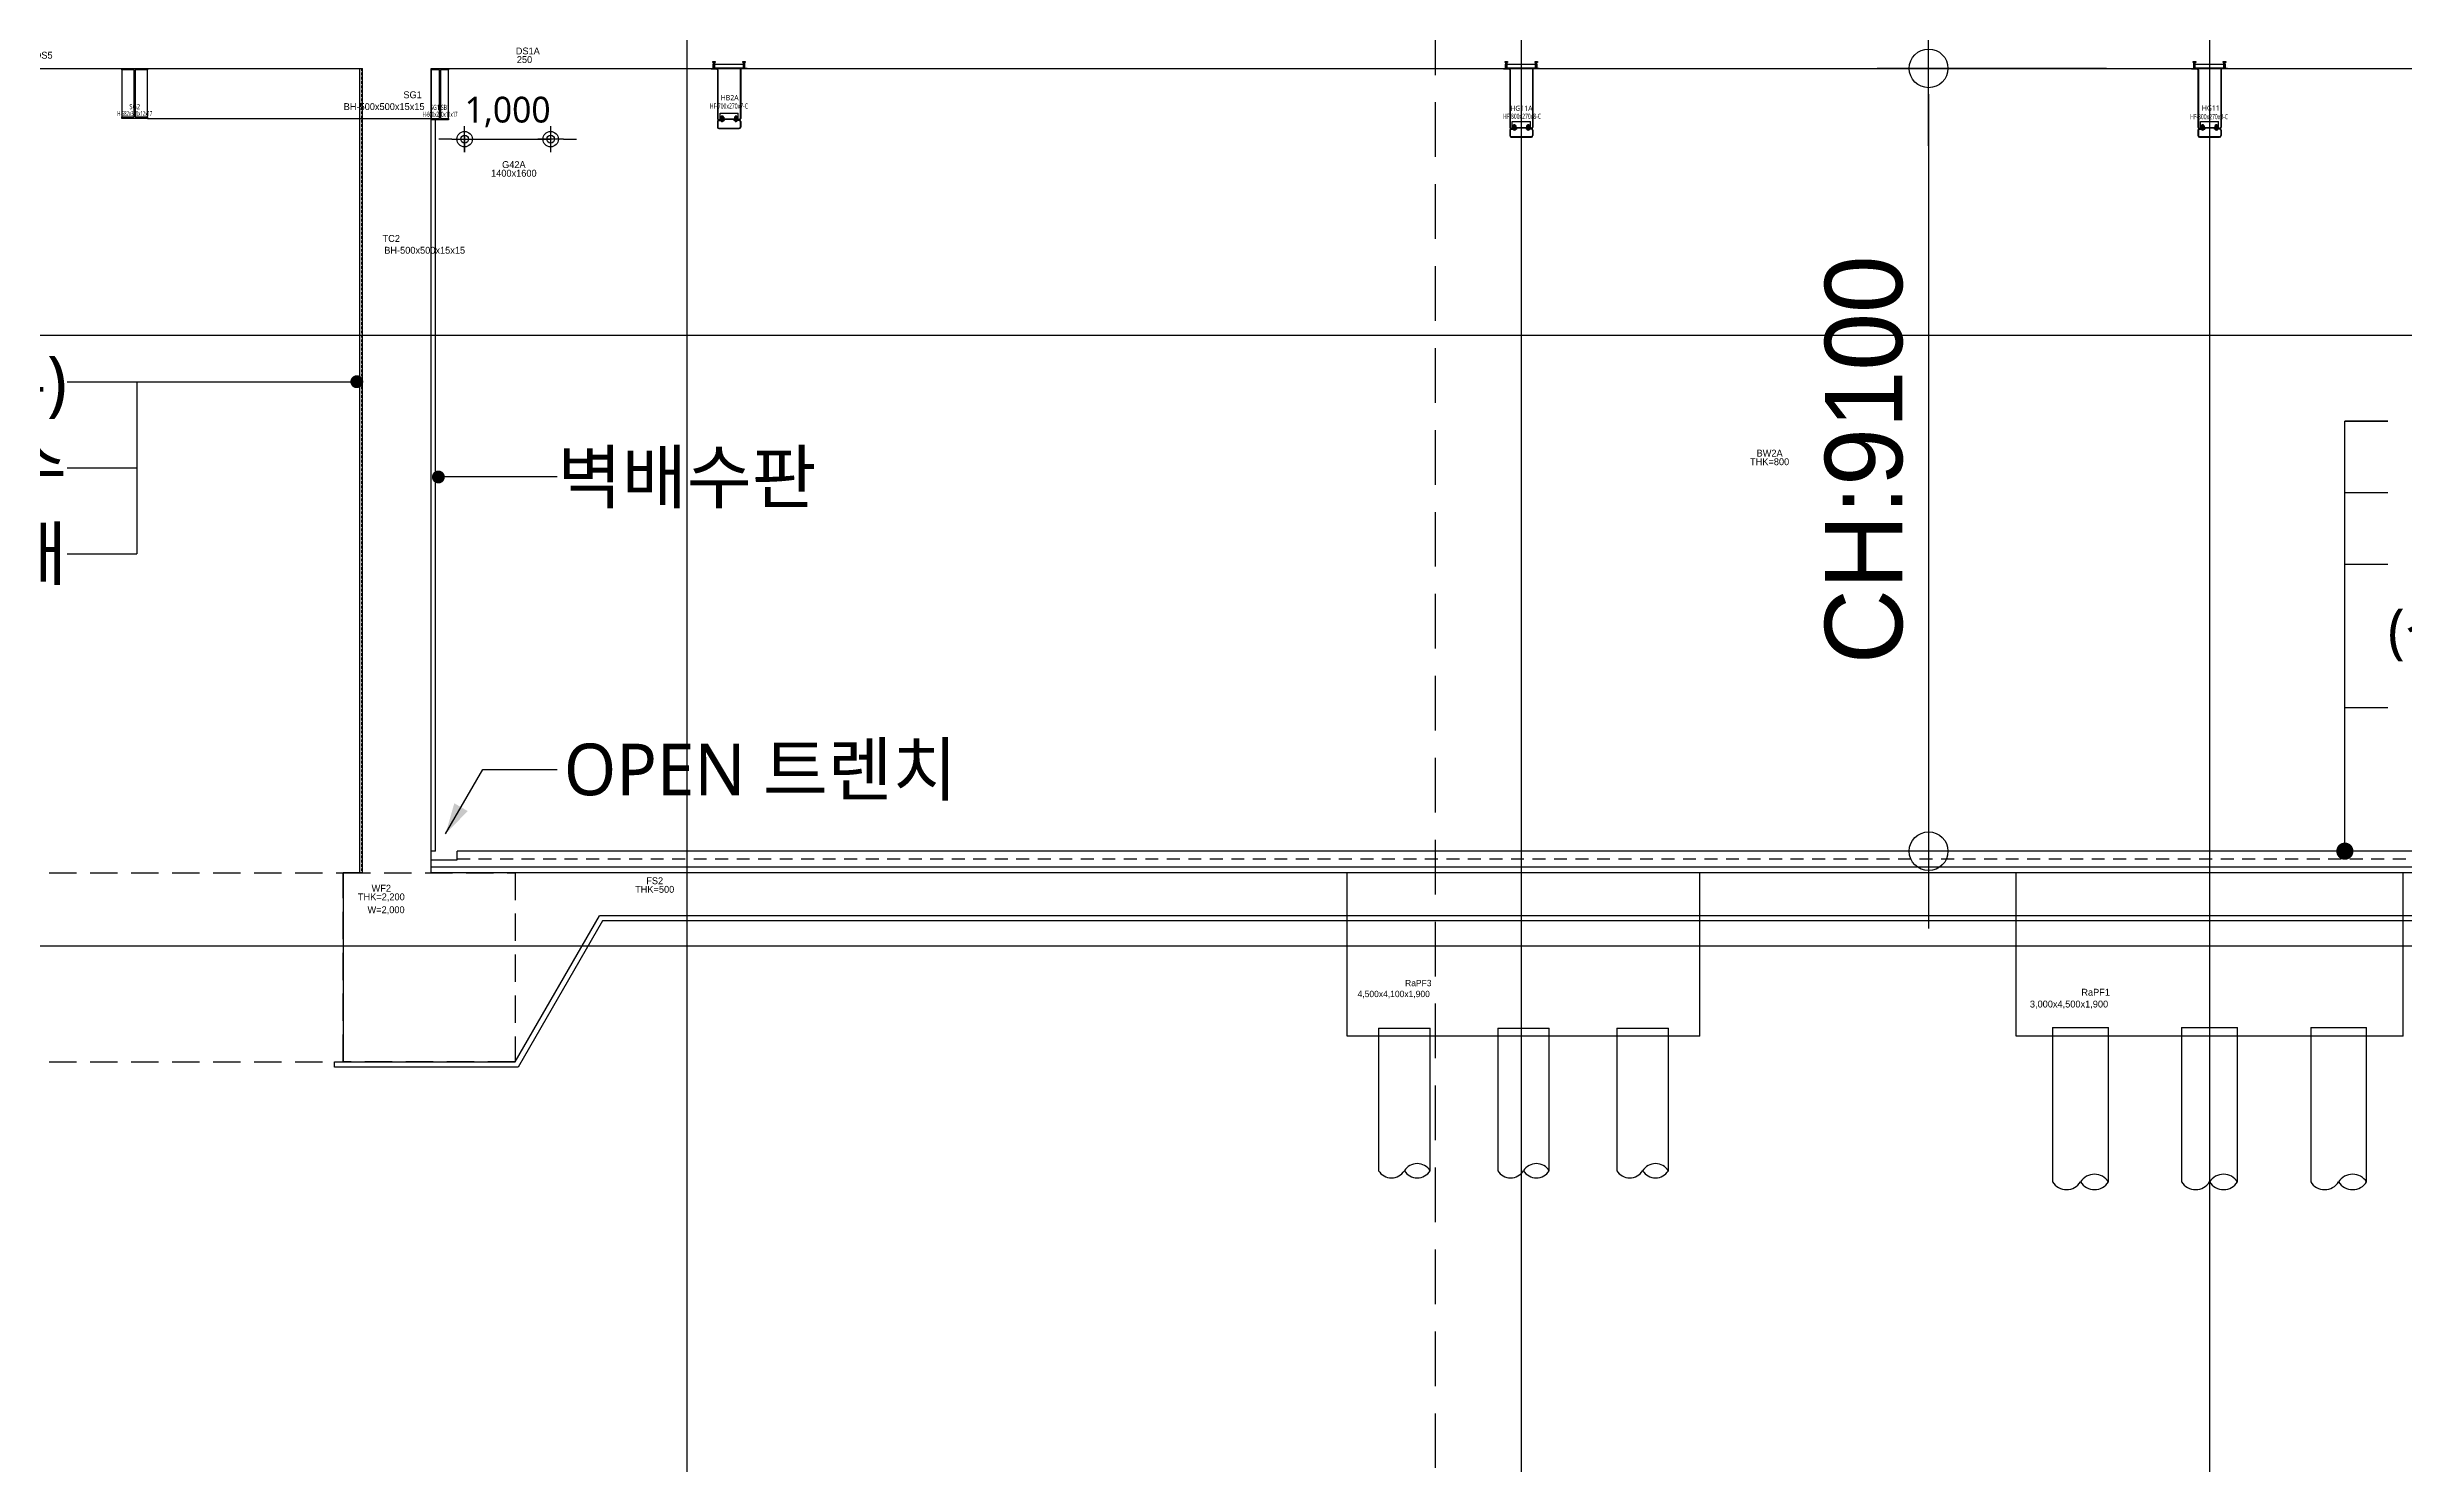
# Model space of a CAD drawing. Header units: millimetres. Extents: x 367092 to 767578, y 396038 to 811791.
# Drawn here: x 418887 to 446291, y 425017 to 441498 of the extents above; entities that cross this region are included whole.
import ezdxf
from ezdxf.enums import TextEntityAlignment as Align

# ---------------------------------------------------------------- set-up
doc = ezdxf.new("R2010")
doc.units = ezdxf.units.MM
doc.header["$LTSCALE"] = 100
doc.header["$MEASUREMENT"] = 0
doc.header["$PDSIZE"] = -10
for name, pattern in [('CENTER', [2, 1.25, -0.25, 0.25, -0.25]), ('HID', [2.5, 1.5, -1]), ('HIDDEN', [9.525, 6.35, -3.175])]:
    doc.linetypes.add(name, pattern=pattern)
doc.layers.get('0').update_dxf_attribs({"linetype": 'CONTINUOUS'})
doc.layers.get('Defpoints').update_dxf_attribs({"color": 171, "linetype": 'CONTINUOUS'})
for name, color, linetype in [('251', 251, 'CONTINUOUS'), ('BOLT', 8, 'CONTINUOUS'), ('cen', 14, 'CONTINUOUS'), ('CEN(ST)', 1, 'CENTER'), ('CON', 2, 'CONTINUOUS'), ('DIM', 7, 'CONTINUOUS'), ('ELE-6', 8, 'CONTINUOUS'), ('FIN', 8, 'CONTINUOUS'), ('HAT-252', 252, 'CONTINUOUS'), ('HF', 3, 'CONTINUOUS'), ('LED', 7, 'CONTINUOUS'), ('NDIM', 7, 'CONTINUOUS'), ('plate', 8, 'CONTINUOUS'), ('STEEL', 5, 'CONTINUOUS'), ('STL', 3, 'CONTINUOUS'), ('STUD', 6, 'CONTINUOUS'), ('SYM', 7, 'CONTINUOUS'), ('TEXT(MIN)', 7, 'CONTINUOUS'), ('TEXT(노트)', 7, 'CONTINUOUS'), ('wire-meshes', 1, 'CONTINUOUS'), ('벽배수판', 3, 'CONTINUOUS')]:
    doc.layers.add(name, color=color, linetype=linetype)
doc.styles.add('CGS', font='cgse', dxfattribs={"bigfont": 'cgs'})
doc.styles.add('TE', font='malgun_0.ttf')
doc.styles.add('나눔바른고딕', font='NanumBarunGothic.ttf')
doc.dimstyles.new('BA', dxfattribs={"dimscale": 500, "dimtxt": 3, "dimasz": 1, "dimexe": 1, "dimexo": 5, "dimgap": 0.9, "dimtad": 1, "dimdec": 0, "dimdsep": 46, "dimlunit": 6, "dimtxsty": 'TE', "dimblk": 'DDD', "dimcen": 2.5, "dimclrd": 256, "dimclre": 256, "dimclrt": 3, "dimazin": 2, "dimtfac": 1, "dimtdec": 0, "dimtix": 1, "dimtmove": 2, "dimatfit": 3, "dimldrblk": 'DDD', "dimfxl": 1, "dimtolj": 1, "dimtzin": 0, "dimarcsym": 2})
doc.dimstyles.new('NDIM 1200', dxfattribs={"dimscale": 500, "dimtxt": 3, "dimasz": 1, "dimexe": 2, "dimexo": 2, "dimgap": 1, "dimtad": 1, "dimdec": 0, "dimdsep": 46, "dimtxsty": 'CGS', "dimblk": 'DOT0', "dimcen": 1, "dimdle": 8, "dimclrd": 2, "dimclre": 2, "dimclrt": 2, "dimadec": 0, "dimazin": 0, "dimtfac": 1, "dimtdec": 0, "dimtix": 1, "dimtmove": 2, "dimatfit": 3, "dimldrblk": 'DOT0', "dimfxl": 1, "dimtolj": 1, "dimtzin": 0, "dimlwd": -1, "dimlwe": -1, "dimarcsym": 0})

# ---------------------------------------------------------------- blocks, each defined once
blk = doc.blocks.new('DOT0')
blk.add_line((-3, 0), (3, 0))
at = {"color": 6}
blk.add_circle((0, 0), 0.75, dxfattribs=at)
blk = doc.blocks.new('*D129')
at = {"layer": 'Defpoints', "color": 0, "ltscale": 0.4, "transparency": 16777216}
for p in [(443423, 441251), (440756, 432151), (443656, 432151)]:
    blk.add_point(p, dxfattribs=at)
at = {"layer": 'NDIM', "ltscale": 0.4, "transparency": 16777216}
for p, q in [((442823, 441251), (440156, 441251)), ((440756, 440951), (440756, 432451)), ((443056, 432151), (440156, 432151))]:
    blk.add_line(p, q, dxfattribs=at)
at = {"layer": 'NDIM', "ltscale": 0.4, "transparency": 16777216, "xscale": 300, "yscale": 300, "zscale": 300}
for p, rotation in [((440756, 441251), 90), ((440756, 432151), 270)]:
    blk.add_blockref('DOT0', p, dxfattribs=dict(at, rotation=rotation))
at = {"layer": 'NDIM', "ltscale": 0.4, "transparency": 16777216, "insert": (440006, 436701), "char_height": 900, "attachment_point": 5, "rotation": 90, "style": 'CGS'}
blk.add_mtext('\\A1;CH:9100', dxfattribs=at)
blk = doc.blocks.new('DDD')
at = {"layer": 'DIM', "color": 0}
for p, q in [((-1, 0), (1, 0)), ((0, -1), (0, 1))]:
    blk.add_line(p, q, dxfattribs=at)
for radius in [0.6, 0.3]:
    blk.add_circle((0, 0), radius, dxfattribs=at)
blk = doc.blocks.new('*D158')
at = {"layer": 'Defpoints', "color": 0, "ltscale": 0.4, "transparency": 16777216}
for p in [(423739, 441216), (424739, 441216), (424739, 440428)]:
    blk.add_point(p, dxfattribs=at)
at = {"layer": 'NDIM', "lineweight": -2, "ltscale": 0.4, "transparency": 16777216}
for p, q in [((423589, 440428), (423439, 440428)), ((423739, 440466), (423739, 440278)), ((423739, 440428), (424739, 440428)), ((424739, 440466), (424739, 440278)), ((424889, 440428), (425039, 440428))]:
    blk.add_line(p, q, dxfattribs=at)
at = {"layer": 'NDIM', "lineweight": -2, "ltscale": 0.4, "transparency": 16777216, "xscale": 150, "yscale": 150, "zscale": 150}
blk.add_blockref('DDD', (423739, 440428), dxfattribs=at)
at = {"layer": 'NDIM', "lineweight": -2, "ltscale": 0.4, "transparency": 16777216, "xscale": 150, "yscale": 150, "zscale": 150, "rotation": 180}
blk.add_blockref('DDD', (424739, 440428), dxfattribs=at)
at = {"layer": 'NDIM', "color": 3, "ltscale": 0.4, "transparency": 16777216, "insert": (424239, 440744), "char_height": 300, "attachment_point": 5, "style": 'TE'}
blk.add_mtext('\\A1;1,000', dxfattribs=at)
blk = doc.blocks.new('*U169')
at = {"layer": 'Defpoints'}
for p, q in [((-150, 274), (-150, -274)), ((-6, 0), (6, 0)), ((150, -274), (150, 274))]:
    blk.add_line(p, q, dxfattribs=at)
at = {"layer": 'STEEL', "color": 0, "linetype": 'ByBlock', "ltscale": 0.5}
for p, q in [((-6, 274), (-150, 274)), ((-6, -274), (-6, 274)), ((150, 274), (6, 274)), ((6, 274), (6, -274)), ((-150, -274), (-6, -274)), ((6, -274), (150, -274))]:
    blk.add_line(p, q, dxfattribs=at)
for points in [[(-150, 274), (-150, 291), (150, 291), (150, 274)], [(150, -274), (150, -291), (-150, -291), (-150, -274)]]:
    blk.add_lwpolyline(points, dxfattribs=at)
blk = doc.blocks.new('SG2')
at = {"layer": 'STL'}
blk.add_blockref('*U169', (0, -291), dxfattribs=at)
at = {"layer": 'Defpoints', "style": 'TE'}
for s, width, p in [('H-582x300x12x17', 0.5, (2, -525)), ('SG2', 0.7, (2, -445))]:
    blk.add_text(s, height=60, dxfattribs=dict(at, width=width)).set_placement(p, align=Align.MIDDLE_CENTER)
blk = doc.blocks.new('*U166')
at = {"layer": 'Defpoints'}
for p, q in [((-100, 283), (-100, -283)), ((100, -283), (100, 283)), ((-5.5, 0), (5.5, 0))]:
    blk.add_line(p, q, dxfattribs=at)
at = {"layer": 'STEEL', "color": 0, "linetype": 'ByBlock', "ltscale": 0.5}
for p, q in [((-5.5, 283), (-100, 283)), ((-5.5, -283), (-5.5, 283)), ((100, 283), (5.5, 283)), ((5.5, 283), (5.5, -283)), ((-100, -283), (-5.5, -283)), ((5.5, -283), (100, -283))]:
    blk.add_line(p, q, dxfattribs=at)
for points in [[(-100, 283), (-100, 300), (100, 300), (100, 283)], [(100, -283), (100, -300), (-100, -300), (-100, -283)]]:
    blk.add_lwpolyline(points, dxfattribs=at)
blk = doc.blocks.new('SG1')
at = {"layer": 'STL'}
blk.add_blockref('*U166', (0, -225), dxfattribs=at)
at = {"layer": 'Defpoints', "style": 'TE'}
for s, width, p in [('H-600x200x11x17', 0.5, (2, -459)), ('SG1,SB1', 0.6, (2, -379))]:
    blk.add_text(s, height=60, dxfattribs=dict(at, width=width)).set_placement(p, align=Align.MIDDLE_CENTER)
blk = doc.blocks.new('*U325')
at = {"layer": 'BOLT'}
for p, q in [((-20, 0), (20, 0)), ((-20, 0), (-20, -4)), ((-17, 18), (17, 18)), ((20, 0), (20, -4)), ((-20, -4), (20, -4)), ((-18, -19), (-18, -6)), ((-14, -4), (14, -4)), ((-14, -20), (14, -20)), ((-10, -20), (-10, -31)), ((-10, -31), (-8, -33)), ((-10, -31), (10, -31)), ((-9, -19), (-9, -6)), ((-8, -33), (8, -33)), ((10, -31), (8, -33)), ((9, -19), (9, -6)), ((10, -20), (10, -31)), ((18, -19), (18, -6))]:
    blk.add_line(p, q, dxfattribs=at)
at = {"layer": 'BOLT', "linetype": 'HIDDEN'}
for p, q in [((-10, 18), (-10, 0)), ((10, 18), (10, 0))]:
    blk.add_line(p, q, dxfattribs=at)
at = {"layer": 'BOLT'}
for centre, radius, start, end in [((0, 13), 17.6, 15.5187, 164.4813), ((-14, -11), 6.71, 47.8966, 132.1034), ((-14, -14), 6.71, 227.8966, 312.1034), ((0, -29), 24.2, 68.2132, 111.7868), ((0, 4), 24.2, 248.2132, 291.7868), ((14, -11), 6.71, 47.8966, 132.1034), ((14, -14), 6.71, 227.8966, 312.1034)]:
    blk.add_arc(centre, radius, start, end, dxfattribs=at)
at = {"layer": 'cen'}
blk.add_line((0, 36), (0, -38), dxfattribs=at)
blk = doc.blocks.new('SB16')
at = {"layer": 'STUD'}
for p, q in [((-8, 0), (-8, 70)), ((8, 0), (8, 70))]:
    blk.add_line(p, q, dxfattribs=at)
blk.add_lwpolyline([(-15, 70), (-15, 80), (14, 80), (14, 70)], close=True, dxfattribs=at)
blk = doc.blocks.new('*U327')
at = {"layer": 'Defpoints'}
blk.add_point((0, 0), dxfattribs=at)
at = {"layer": 'HF'}
for p, q in [((-209, 0), (-147, 0)), ((-209, 0), (-209, -6)), ((209, 0), (147, 0)), ((209, 0), (209, -6)), ((-209, -6), (-147, -6)), ((-135, -18), (-135, -682)), ((-129, -18), (-129, -682)), ((129, -18), (129, -682)), ((135, -18), (135, -682)), ((209, -6), (147, -6)), ((-135, -718), (-135, -782)), ((-129, -718), (-129, -782)), ((-117, -694), (-55, -694)), ((-117, -700), (-55, -700)), ((-117, -706), (-55, -706)), ((-117, -794), (117, -794)), ((-117, -800), (117, -800)), ((-55, -694), (-55, -700)), ((-55, -700), (-55, -706)), ((117, -694), (55, -694)), ((55, -694), (55, -700)), ((117, -700), (55, -700)), ((55, -700), (55, -706)), ((117, -706), (55, -706)), ((129, -718), (129, -782)), ((135, -718), (135, -782))]:
    blk.add_line(p, q, dxfattribs=at)
for centre, radius, start, end in [((-147, -18), 18, 360, 450), ((147, -18), 18, 90, 180), ((-147, -18), 12, 360, 450), ((147, -18), 12, 90, 180), ((-117, -682), 18, 180, 270), ((-117, -718), 18, 90, 180), ((-117, -782), 18, 180, 270), ((-117, -682), 12, 180, 270), ((-117, -718), 12, 90, 180), ((-117, -782), 12, 180, 270), ((117, -682), 12, 270, 360), ((117, -682), 18, 270, 360), ((117, -718), 18, 0, 90), ((117, -718), 12, 0, 90), ((117, -782), 12, 270, 360), ((117, -782), 18, 270, 360)]:
    blk.add_arc(centre, radius, start, end, dxfattribs=at)
blk = doc.blocks.new('*U326')
for p, q in [((185, 0), (185, -50)), ((-185, 0), (-185, -50)), ((-185, 0), (185, 0)), ((-185, -50), (185, -50))]:
    blk.add_line(p, q)
at = {"linetype": 'ByBlock'}
blk.add_line((-185, -6), (185, -6), dxfattribs=at)
at = {"layer": 'Defpoints'}
blk.add_point((0, -50), dxfattribs=at)
blk = doc.blocks.new('HG11A-SEC')
at = {"layer": 'plate'}
for p, q in [((-105, -694), (-105, -619)), ((-105, -619), (105, -619)), ((105, -694), (105, -619))]:
    blk.add_line(p, q, dxfattribs=at)
for points in [[(-105, -688), (105, -688)], [(105, -694), (-105, -694)]]:
    blk.add_lwpolyline(points, dxfattribs=at)
at = {"layer": 'BOLT', "rotation": 180}
for p in [(-80, -688), (80, -688)]:
    blk.add_blockref('*U325', p, dxfattribs=at)
at = {"layer": 'HF'}
blk.add_blockref('*U327', (0, 0), dxfattribs=at)
at = {"layer": 'plate', "xscale": -1, "rotation": 180}
blk.add_blockref('*U326', (0, 0), dxfattribs=at)
at = {"layer": 'STUD'}
for p in [(-174, 0), (174, 0)]:
    blk.add_blockref('SB16', p, dxfattribs=at)
at = {"layer": 'Defpoints', "style": '나눔바른고딕', "width": 0.6}
blk.add_text('HF-800x270x8-C', height=60, dxfattribs=at).set_placement((8, -605), align=Align.BOTTOM_CENTER)
at = {"layer": 'Defpoints', "style": '나눔바른고딕'}
blk.add_text('HG11A', height=60, dxfattribs=at).set_placement((1, -512), align=Align.BOTTOM_CENTER)
blk = doc.blocks.new('*U159')
at = {"layer": 'Defpoints'}
blk.add_point((0, 0), dxfattribs=at)
at = {"layer": 'HF'}
for p, q in [((-209, 0), (-147, 0)), ((-209, 0), (-209, -6)), ((209, 0), (147, 0)), ((209, 0), (209, -6)), ((-209, -6), (-147, -6)), ((-135, -18), (-135, -582)), ((-129, -18), (-129, -582)), ((129, -18), (129, -582)), ((135, -18), (135, -582)), ((209, -6), (147, -6)), ((-135, -618), (-135, -682)), ((-129, -618), (-129, -682)), ((-117, -594), (-55, -594)), ((-117, -600), (-55, -600)), ((-117, -606), (-55, -606)), ((-117, -694), (117, -694)), ((-117, -700), (117, -700)), ((-55, -594), (-55, -600)), ((-55, -600), (-55, -606)), ((117, -594), (55, -594)), ((55, -594), (55, -600)), ((117, -600), (55, -600)), ((55, -600), (55, -606)), ((117, -606), (55, -606)), ((129, -618), (129, -682)), ((135, -618), (135, -682))]:
    blk.add_line(p, q, dxfattribs=at)
for centre, radius, start, end in [((-147, -18), 18, 360, 450), ((147, -18), 18, 90, 180), ((-147, -18), 12, 360, 450), ((147, -18), 12, 90, 180), ((-117, -582), 18, 180, 270), ((-117, -618), 18, 90, 180), ((-117, -682), 18, 180, 270), ((-117, -582), 12, 180, 270), ((-117, -618), 12, 90, 180), ((-117, -682), 12, 180, 270), ((117, -582), 12, 270, 360), ((117, -582), 18, 270, 360), ((117, -618), 18, 0, 90), ((117, -618), 12, 0, 90), ((117, -682), 12, 270, 360), ((117, -682), 18, 270, 360)]:
    blk.add_arc(centre, radius, start, end, dxfattribs=at)
blk = doc.blocks.new('HB2A-SEC')
at = {"layer": 'plate'}
for p, q in [((-105, -594), (-105, -519)), ((-105, -519), (105, -519)), ((105, -594), (105, -519))]:
    blk.add_line(p, q, dxfattribs=at)
for points in [[(-105, -588), (105, -588)], [(105, -594), (-105, -594)]]:
    blk.add_lwpolyline(points, dxfattribs=at)
at = {"layer": 'BOLT', "rotation": 180}
for p in [(-80, -588), (80, -588)]:
    blk.add_blockref('*U325', p, dxfattribs=at)
at = {"layer": 'HF'}
blk.add_blockref('*U159', (0, 0), dxfattribs=at)
at = {"layer": 'plate', "xscale": -1, "rotation": 180}
blk.add_blockref('*U326', (0, 0), dxfattribs=at)
at = {"layer": 'STUD'}
for p in [(-174, 0), (174, 0)]:
    blk.add_blockref('SB16', p, dxfattribs=at)
at = {"layer": 'Defpoints', "style": '나눔바른고딕', "width": 0.6}
blk.add_text('HF-700x270x7-C', height=60, dxfattribs=at).set_placement((-2, -486), align=Align.BOTTOM_CENTER)
at = {"layer": 'Defpoints', "style": '나눔바른고딕'}
blk.add_text('HB2A', height=60, dxfattribs=at).set_placement((7, -389), align=Align.BOTTOM_CENTER)
blk = doc.blocks.new('HG11-SEC')
at = {"layer": 'plate'}
for p, q in [((-105, -694), (-105, -619)), ((-105, -619), (105, -619)), ((105, -694), (105, -619))]:
    blk.add_line(p, q, dxfattribs=at)
for points in [[(-105, -688), (105, -688)], [(105, -694), (-105, -694)]]:
    blk.add_lwpolyline(points, dxfattribs=at)
at = {"layer": 'BOLT', "rotation": 180}
for p in [(-80, -688), (80, -688)]:
    blk.add_blockref('*U325', p, dxfattribs=at)
at = {"layer": 'HF'}
blk.add_blockref('*U327', (0, 0), dxfattribs=at)
at = {"layer": 'plate', "xscale": -1, "rotation": 180}
blk.add_blockref('*U326', (0, 0), dxfattribs=at)
at = {"layer": 'STUD'}
for p in [(-174, 0), (174, 0)]:
    blk.add_blockref('SB16', p, dxfattribs=at)
at = {"layer": 'Defpoints', "style": '나눔바른고딕', "width": 0.6}
blk.add_text('HF-800x270x8-C', height=60, dxfattribs=at).set_placement((-6, -609), align=Align.BOTTOM_CENTER)
at = {"layer": 'Defpoints', "style": '나눔바른고딕'}
blk.add_text('HG11', height=60, dxfattribs=at).set_placement((14, -509), align=Align.BOTTOM_CENTER)

msp = doc.modelspace()

# ---------------------------------------------------------------- linework, layer by layer
at = {"layer": '251', "ltscale": 0.5}
msp.add_line((422516.8, 441251), (422516.8, 431901), dxfattribs=at)
at = {"layer": 'CEN(ST)', "ltscale": 10000}
for p, q in [((426323.2, 499911.1), (426323.2, 418443.5)), ((436021.8, 499911.1), (436021.8, 418443.5)), ((444021.8, 499911.1), (444021.8, 418443.5)), ((385174.2, 438151), (536557.9, 438151)), ((385174.2, 431051), (536557.9, 431051))]:
    msp.add_line(p, q, dxfattribs=at)
at = {"layer": 'CON', "ltscale": 1000}
for p, q in [((418602.8, 441251), (422551.8, 441251)), ((423351.8, 441251), (533944.1, 441251))]:
    msp.add_line(p, q, dxfattribs=at)
at = {"layer": 'CON', "ltscale": 0.1}
for p, q in [((422551.8, 431901), (422551.8, 441251)), ((423351.8, 431901), (423351.8, 441251)), ((422551.8, 431901), (422326.8, 431901)), ((422326.8, 431901), (422326.8, 429701)), ((478072.8, 431901), (423351.8, 431901)), ((424326.8, 429701), (425308.3, 431401)), ((477605.6, 431401), (425308.3, 431401)), ((422326.8, 429701), (424326.8, 429701))]:
    msp.add_line(p, q, dxfattribs=at)
at = {"layer": 'ELE-6', "ltscale": 10000}
for p, q in [((420052.8, 440669), (423346.3, 440669)), ((433996.8, 430001), (433996.8, 431901)), ((438096.8, 431901), (433996.8, 431901)), ((438096.8, 430001), (438096.8, 431901)), ((441771.8, 430001), (441771.8, 431901)), ((446271.8, 431901), (441771.8, 431901)), ((446271.8, 430001), (446271.8, 431901)), ((438096.8, 430001), (433996.8, 430001)), ((434362.1, 430093.3), (434362.1, 428436.6)), ((434362.1, 430093.3), (434962.2, 430093.3)), ((434962.2, 428436.6), (434962.2, 430093.3)), ((435746.8, 430093.3), (435746.8, 428436.6)), ((435746.8, 430093.3), (436346.8, 430093.3)), ((436346.8, 428436.6), (436346.8, 430093.3)), ((437131.4, 430093.3), (437131.4, 428436.6)), ((437131.4, 430093.3), (437731.5, 430093.3)), ((437731.5, 428436.6), (437731.5, 430093.3)), ((446271.8, 430001), (441771.8, 430001)), ((442196.8, 430101), (442196.8, 428306.3)), ((442196.8, 430101), (442846.8, 430101)), ((442846.8, 428306.3), (442846.8, 430101)), ((443696.8, 430101), (443696.8, 428306.3)), ((443696.8, 430101), (444346.8, 430101)), ((444346.8, 428306.3), (444346.8, 430101)), ((445196.8, 430101), (445196.8, 428306.3)), ((445196.8, 430101), (445846.8, 430101)), ((445846.8, 428306.3), (445846.8, 430101))]:
    msp.add_line(p, q, dxfattribs=at)
for centre, radius, start, end in [((434512.1, 428531), 177.2, 212.17212, 327.82788), ((434812.1, 428342.2), 177.2, 32.17212, 147.82788), ((434812.1, 428531), 177.2, 212.17212, 327.82788), ((435896.8, 428531), 177.2, 212.17212, 327.82788), ((436196.8, 428342.2), 177.2, 32.17212, 147.82788), ((436196.8, 428531), 177.2, 212.17212, 327.82788), ((437281.4, 428531), 177.2, 212.17212, 327.82788), ((437581.5, 428342.2), 177.2, 32.17212, 147.82788), ((437581.5, 428531), 177.2, 212.17212, 327.82788), ((442684.3, 428204.1), 192, 32.17212, 147.82788), ((444184.3, 428204.1), 192, 32.17212, 147.82788), ((445684.3, 428204.1), 192, 32.17212, 147.82788), ((442359.3, 428408.5), 192, 212.17212, 327.82788), ((442684.3, 428408.5), 192, 212.17212, 327.82788), ((443859.3, 428408.5), 192, 212.17212, 327.82788), ((444184.3, 428408.5), 192, 212.17212, 327.82788), ((445359.3, 428408.5), 192, 212.17212, 327.82788), ((445684.3, 428408.5), 192, 212.17212, 327.82788)]:
    msp.add_arc(centre, radius, start, end, dxfattribs=at)
at = {"layer": 'FIN', "linetype": 'HIDDEN', "ltscale": 0.5}
for p, q in [((417958.8, 431901), (422326.8, 431901)), ((417958.8, 429701), (422326.8, 429701))]:
    msp.add_line(p, q, dxfattribs=at)
msp.add_lwpolyline([(422326.8, 431901), (424326.8, 431901), (424326.8, 429701), (422326.8, 429701)], close=True, dxfattribs=at)
at = {"layer": 'FIN', "ltscale": 10000}
for points in [[(423351.8, 432051), (423651.8, 432051), (423651.8, 432151)], [(478072.8, 432051), (477872.8, 432051), (477872.8, 432151), (423651.8, 432151)], [(481152.4, 431041), (477744.2, 431041), (477571, 431341), (425343, 431341), (424361.5, 429641), (422226.8, 429641), (422226.8, 429701), (422326.8, 429701)]]:
    msp.add_lwpolyline(points, dxfattribs=at)
at = {"layer": 'FIN'}
msp.add_lwpolyline([(423351.8, 431971), (478278.8, 431971)], dxfattribs=at)
at = {"layer": 'HAT-252', "linetype": 'HID', "ltscale": 0.2}
msp.add_line((422541.8, 441251), (422541.8, 431901), dxfattribs=at)
at = {"layer": 'LED'}
for p, q in [((419117.5, 437608.4), (422485.9, 437608.4)), ((419927.2, 437608.4), (419927.2, 435608.4)), ((419117.5, 436608.4), (419927.2, 436608.4)), ((424815.7, 436500.8), (423434, 436500.8)), ((419117.5, 435608.4), (419927.2, 435608.4))]:
    msp.add_line(p, q, dxfattribs=at)
at = {"layer": 'LED', "const_width": 75}
for points in [[(422485.9, 437570.9, 1), (422485.9, 437645.9, 1)], [(423434, 436463.3, -1), (423434, 436538.3, -1)]]:
    msp.add_lwpolyline(points, format="xyb", close=True, dxfattribs=at)
at = {"layer": 'LED', "ltscale": 10000}
for points in [[(446094.5, 437151), (445594.5, 437151)], [(446094.5, 436317.6), (445594.5, 436317.6)], [(446094.5, 435484.3), (445594.5, 435484.3)], [(446094.5, 433817.6), (445594.5, 433817.6)]]:
    msp.add_lwpolyline(points, dxfattribs=at)
at = {"layer": 'LED'}
msp.add_lwpolyline([(423516.9, 432351), (423949.9, 433101), (424815.7, 433101)], dxfattribs=at)
msp.add_solid([(423516.9, 432351), (423618.9, 432707.7), (423774.8, 432617.7)], dxfattribs=at)
at = {"layer": 'SYM', "linetype": 'HIDDEN'}
msp.add_lwpolyline([(435021.8, 499911.1), (435021.8, 418443.5)], dxfattribs=at)
at = {"layer": 'wire-meshes', "linetype": 'HID'}
msp.add_lwpolyline([(423651.8, 432061), (477872.8, 432061)], dxfattribs=at)
at = {"layer": '벽배수판', "ltscale": 0.1}
for q in [(423401.8, 440651), (423351.8, 432151)]:
    msp.add_line((423401.8, 432151), q, dxfattribs=at)

# ---------------------------------------------------------------- block references
for name, p in [('SG2', (419902.8, 441251)), ('HB2A-SEC', (426812.8, 441251)), ('HG11A-SEC', (436021.8, 441251)), ('HG11-SEC', (444021.8, 441251))]:
    msp.add_blockref(name, p)
at = {"layer": 'STL'}
msp.add_blockref('SG1', (423451.8, 441176), dxfattribs=at)

# ---------------------------------------------------------------- texts
at = {"layer": 'Defpoints', "style": 'CGS'}
for s, height, p in [('DS1A', 80, (424473.2, 441388.9)), ('DS5', 80, (418845.8, 441339.4)), ('250', 80, (424435.2, 441288.9)), ('SG1', 80, (423134.5, 440879.7)), ('BH-500x500x15x15', 80, (422803.6, 440742.4)), ('G42A', 80, (424311.3, 440068.2)), ('1400x1600', 80, (424311.3, 439968.2)), ('TC2', 80, (422886.3, 439209.6)), ('BH-500x500x15x15', 80, (423274.7, 439072.3)), ('THK=800', 80, (438907.7, 436614)), ('BW2A', 80, (438907.7, 436714)), ('THK=2,200', 80, (422770.8, 431556.1)), ('WF2', 80, (422770.8, 431656.1)), ('THK=500', 80, (425948.3, 431643.4)), ('FS2', 80, (425948.3, 431743.4)), ('W=2,000', 80, (422825.9, 431406.3)), ('RaPF3', 73.85, (434824.1, 430559)), ('RaPF1', 80, (442697.3, 430447.2)), ('4,500x4,100x1,900', 73.848, (434538.6, 430432.2)), ('3,000x4,500x1,900', 80, (442388, 430309.9))]:
    msp.add_text(s, height=height, dxfattribs=at).set_placement(p, align=Align.BOTTOM_CENTER)
at = {"layer": 'TEXT(MIN)', "style": '나눔바른고딕'}
msp.add_text('(섬유보강제 삽입)', height=500, dxfattribs=at).set_placement((446094.5, 434718.8), align=Align.MIDDLE_LEFT)
at = {"layer": 'TEXT(노트)', "style": '나눔바른고딕'}
for s, p in [('침투식 액체방수(내부)', (419117.5, 437608.4)), ('고무화아스팔트 복합방수', (419117.5, 436608.4)), ('THK25 하이브리드 저방사 단열재', (419117.5, 435608.4))]:
    msp.add_text(s, height=600, dxfattribs=at).set_placement(p, align=Align.MIDDLE_RIGHT)
for s, p in [('벽배수판', (424815.7, 436500.8)), ('OPEN 트렌치', (424891.7, 433101))]:
    msp.add_text(s, height=600, dxfattribs=at).set_placement(p, align=Align.MIDDLE_LEFT)

# ---------------------------------------------------------------- dimensions: what is measured, and where the dimension line sits
at = {"layer": 'NDIM', "ltscale": 0.4}
dim = msp.add_linear_dim(base=(440755.9, 432151), p1=(443423.1, 441251), p2=(443655.9, 432151), angle=90, text='CH:<>', dimstyle='NDIM 1200', override={"dimscale": 300, "dimclrd": 256, "dimclre": 256, "dimclrt": 256}, dxfattribs=at)
dim.commit()
dim.dimension.update_dxf_attribs({"geometry": '*D129', "text_midpoint": (440005.9, 436701)})
dim = msp.add_linear_dim(base=(424738.8, 440428.4), p1=(423738.8, 441216), p2=(424738.8, 441216), dimstyle='BA', override={"dimscale": 150, "dimtxt": 2}, dxfattribs=at)
dim.commit()
dim.dimension.update_dxf_attribs({"geometry": '*D158', "text_midpoint": (424238.8, 440744.3)})

# ---------------------------------------------------------------- leaders
at = {"layer": 'LED', "ltscale": 10000}
msp.add_leader([(445594.5, 432151), (445594.5, 435484.3), (445594.5, 436317.6), (445594.5, 437151), (446094.5, 437151)], dimstyle='NDIM 1200', override={"dimasz": 0.4, "dimtad": 0, "dimclrd": 256, "dimldrblk": 'Dot'}, dxfattribs=at)

doc.saveas('drawing.dxf')
